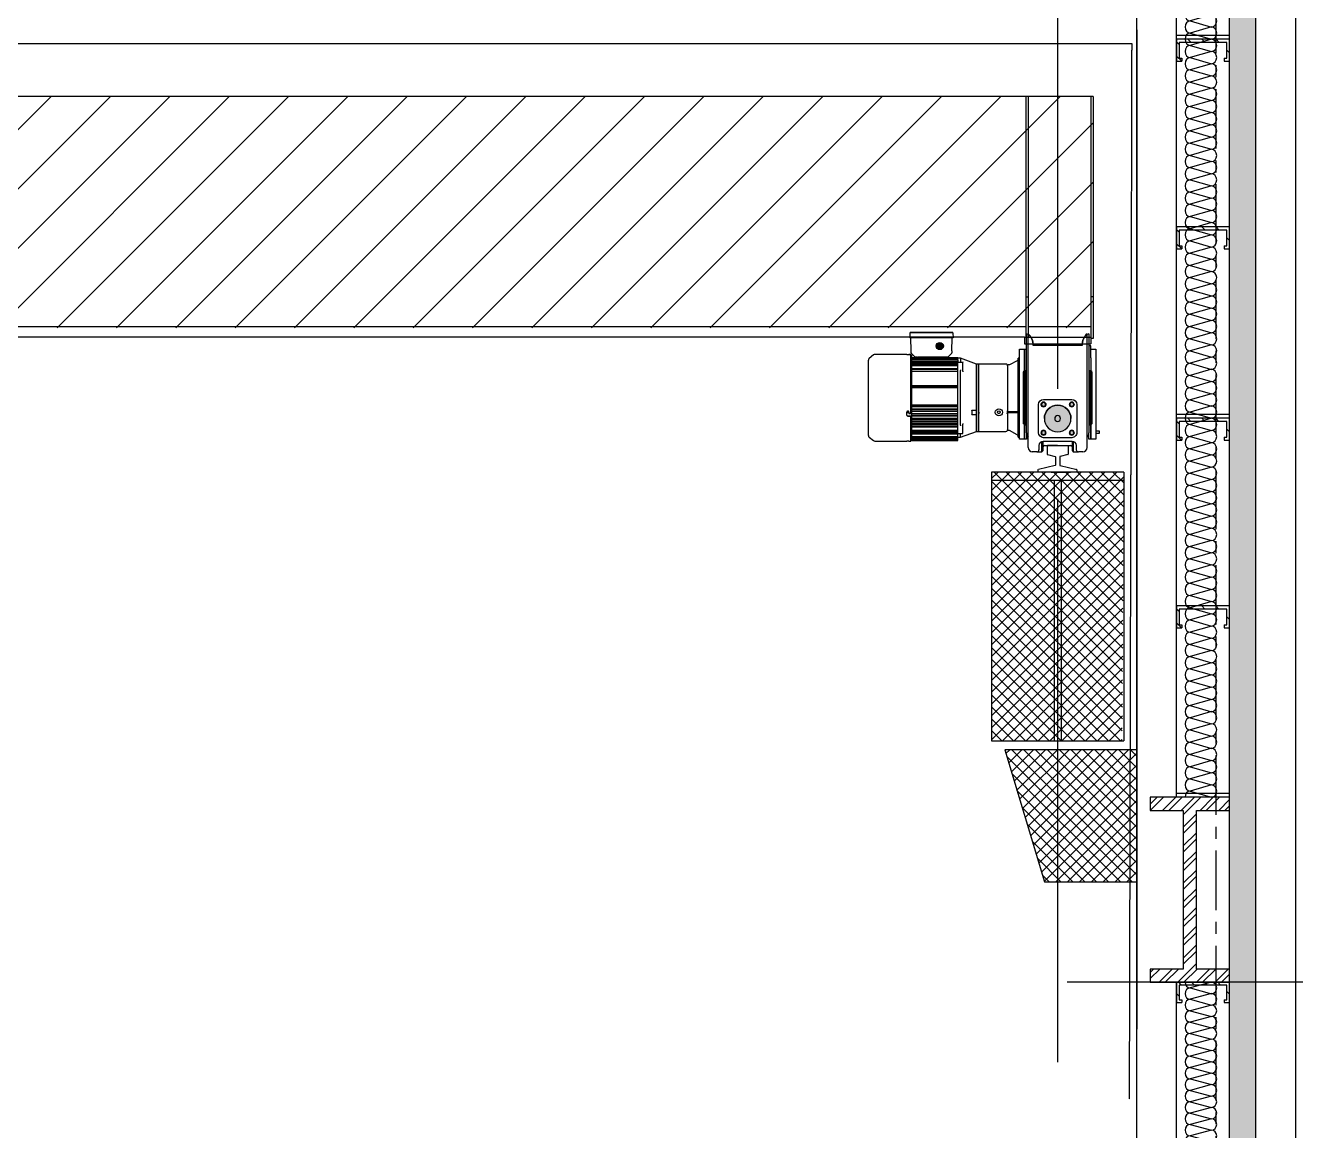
# Model space of a CAD drawing. Extents: x -599358 to 2865263, y -1062760 to 486533.
# Drawn here: x 298156 to 302961, y -695985 to -691805 of the extents above; entities that cross this region are included whole.
import ezdxf

# ---------------------------------------------------------------- set-up
doc = ezdxf.new("R2010")
doc.units = 0
for name, pattern in [('CENTER', [2, 1.25, -0.25, 0.25, -0.25]), ('DASH', [0.35, 0.25, -0.1]), ('DOTE', [2.42, 2, -0.2, 0.02, -0.2])]:
    doc.linetypes.add(name, pattern=pattern)
for name, color, linetype in [('06A-01-03', 7, 'Continuous'), ('5剖面线层', 2, 'Continuous'), ('A-AXIS-DOTE', 14, 'DOTE'), ('A-HATCH-1', 252, 'Continuous'), ('A-HATCH-2', 251, 'Continuous'), ('A-LIN-V', 9, 'Continuous'), ('COLUMN', 9, 'Continuous'), ('DIM_ELEV', 3, 'Continuous'), ('DOTE', 1, 'CENTER'), ('FAG16-10.01MA1-被', 7, 'Continuous'), ('FAG16-10.02MA1-被', 7, 'Continuous'), ('FAG16-10MA1-端梁结构', 7, 'Continuous'), ('FAG16-20.02MA1-轴', 7, 'Continuous'), ('FHSGH10105-主梁-01', 7, 'Continuous'), ('FHSGH10105-主梁-02', 7, 'Continuous'), ('FHSGH10105-主梁-04', 7, 'Continuous'), ('FHSGH10105-主梁-06', 7, 'Continuous'), ('G80接口', 7, 'Continuous'), ('G80箱体', 7, 'Continuous'), ('PUB_HATCH', 8, 'Continuous'), ('WALL-MOVE', 6, 'Continuous'), ('六角头螺栓_M5-135', 7, 'Continuous'), ('后端盖', 7, 'Continuous'), ('左缓冲器_M', 7, 'Continuous'), ('建-墙-填充', 8, 'Continuous'), ('建-柱-钢', 9, 'Continuous'), ('接线盒', 7, 'Continuous'), ('接线盒盖', 7, 'Continuous'), ('机壳', 7, 'Continuous'), ('电机接线盒密封垫', 7, 'Continuous'), ('端梁装置_M', 7, 'Continuous'), ('端盖', 7, 'Continuous'), ('连接板', 7, 'Continuous'), ('齿轴1', 7, 'Continuous')]:
    doc.layers.add(name, color=color, linetype=linetype)

# ---------------------------------------------------------------- blocks, each defined once
blk = doc.blocks.new('zw$F472')
at = {"layer": '5剖面线层'}
h = blk.add_hatch(color=250, dxfattribs=at)
h.dxf.hatch_style = 1
h.paths.add_polyline_path([(78, 46, 1), (14, 46, 1)])
at = {"layer": '左缓冲器_M', "color": 7, "linetype": 'Continuous'}
for p, q in [((80, 92), (12, 92)), ((80, 92), (12, 92)), ((0, 80), (0, 12)), ((92, 12), (92, 80)), ((12, 0), (80, 0))]:
    blk.add_line(p, q, dxfattribs=at)
blk.add_circle((46, 46), 32, dxfattribs=at)
blk.add_circle((46, 46), 32, dxfattribs=at)
for centre, radius, start, end in [((12, 80), 12, 90, 180), ((12, 80), 12, 90, 180), ((80, 80), 12, 0, 90), ((80, 80), 12, 0, 90), ((12, 80), 5.76, 0, 359.9997), ((12, 80), 5.76, 179.9997, 359.9997), ((46, 46), 32, 0, 179.9997), ((80, 80), 5.77, 0, 359.9997), ((80, 80), 5.76, 138.2865, 359.9997), ((80, 80), 5.76, 179.9997, 359.9997), ((80, 80), 5.76, 0, 30.6637), ((12, 12), 12, 180, 270), ((12, 12), 5.76, 0, 359.9997), ((12, 12), 5.76, 179.9997, 359.9997), ((80, 12), 5.76, 0, 359.9997), ((80, 12), 5.76, 179.9997, 359.9997), ((80, 12), 5.77, 240.2721, 271.2954), ((80, 12), 5.77, 240.2724, 271.2951), ((80, 12), 12, 270, 0)]:
    blk.add_arc(centre, radius, start, end, dxfattribs=at)
at = {"layer": '端梁装置_M', "color": 7, "linetype": 'Continuous'}
for centre, start in [((12, 80), 0), ((12, 80), 179.9997), ((80, 80), 0), ((80, 80), 179.9997), ((12, 12), 0), ((12, 12), 179.9997), ((80, 12), 0), ((80, 12), 179.9997)]:
    blk.add_arc(centre, 4.8, start, 359.9997, dxfattribs=at)
blk = doc.blocks.new('G$CBF9D2CED')
at = {"layer": '建-墙-填充'}
h = blk.add_hatch(dxfattribs=at)
h.set_pattern_fill('金属', color=256, scale=20, style=0)
h.set_pattern_definition([(45, (0, 0), (-35.3553, 35.3553), []), (45, (23.57, 0), (-35.3553, 35.3553), [])])
h.paths.add_polyline_path([(-150, 0), (-150, -50), (-25, -50), (-25, -650), (-150, -650), (-150, -700), (150, -700), (150, -650), (25, -650), (25, -50), (150, -50), (150, 0)])
at = {"layer": '建-柱-钢'}
for p, q in [((-150, 0), (-150, -50)), ((150, 0), (-150, 0)), ((150, -50), (150, 0)), ((-150, -50), (-25, -50)), ((-25, -50), (-25, -650)), ((25, -650), (25, -50)), ((25, -50), (150, -50)), ((-25, -650), (-150, -650)), ((-150, -650), (-150, -700)), ((150, -650), (25, -650)), ((150, -700), (150, -650)), ((-150, -700), (150, -700))]:
    blk.add_line(p, q, dxfattribs=at)
blk = doc.blocks.new('CURVEPATTERNLIB$SYSLIB$岩棉板')
at = {"color": 0}
for p, q in [((0, -17), (12, -67)), ((12, -67), (24, -17))]:
    blk.add_line(p, q, dxfattribs=at)
for centre, start, end in [((12, -17), 0, 180), ((0, -67), 270, 0), ((24, -67), 180, 270)]:
    blk.add_arc(centre, 12, start, end, dxfattribs=at)
blk = doc.blocks.new('CURVEPATTERNLIB$SYSLIB$防水材料1')
at = {"layer": 'PUB_HATCH'}
h = blk.add_hatch(dxfattribs=at)
h.set_pattern_fill('ANSI31', color=256, scale=10, angle=90, style=0)
h.set_pattern_definition([(45, (-196995.837, -685381.036), (11.22532015, -11.22532015), [])])
h.paths.add_polyline_path([(35, 0), (0, 0), (0, -100), (35, -100), (35, -90), (30, -90), (30, -95), (5, -95), (5, -5), (30, -5), (30, -10), (35, -10)])
h = blk.add_hatch(dxfattribs=at)
h.set_pattern_fill('ANSI31', color=256, scale=10, angle=90, style=0)
h.set_pattern_definition([(45, (-196695.837, -685381.036), (11.22532015, -11.22532015), [])])
h.paths.add_polyline_path([(335, 0), (300, 0), (300, -100), (335, -100), (335, -90), (330, -90), (330, -95), (305, -95), (305, -5), (330, -5), (330, -10), (335, -10)])
at = {"layer": 'A-LIN-V', "extrusion": (-3.26108e-18, 2.41725e-31, -1)}
blk.add_line((600, 0), (600, -100), dxfattribs=at)
at = {"layer": 'A-LIN-V'}
for p, q in [((30, -10), (35, -10)), ((330, -10), (335, -10)), ((30, -90), (35, -90)), ((330, -90), (335, -90))]:
    blk.add_line(p, q, dxfattribs=at)
at = {"layer": 'A-LIN-V', "extrusion": (-3.26108e-18, 2.41725e-31, -1)}
for points in [[(-35, -10), (-35, 0), (0, 0), (0, -100), (-35, -100), (-35, -90)], [(-335, -10), (-335, 0), (-300, 0), (-300, -100), (-335, -100), (-335, -90)], [(-30, -10), (-30, -5), (-5, -5), (-5, -95), (-30, -95), (-30, -90)], [(-330, -10), (-330, -5), (-305, -5), (-305, -95), (-330, -95), (-330, -90)]]:
    blk.add_lwpolyline(points, dxfattribs=at)
at = {"layer": 'A-LIN-V', "xscale": 0.8142221102150538, "yscale": 0.8108108108108109, "zscale": 0.8142221102150538}
for p in [(0, -20.1), (19.5, -20.1), (39.1, -20.1), (58.6, -20.1), (78.2, -20.1), (97.7, -20.1), (117.2, -20.1), (136.8, -20.1), (156.3, -20.1), (175.9, -20.1), (195.4, -20.1), (215, -20.1), (234.5, -20.1), (254, -20.1), (273.6, -20.1), (293.1, -20.1), (312.7, -20.1), (332.2, -20.1), (351.7, -20.1), (371.3, -20.1), (390.8, -20.1), (410.4, -20.1), (429.9, -20.1), (449.5, -20.1), (469, -20.1), (488.5, -20.1), (508.1, -20.1), (527.6, -20.1), (547.2, -20.1), (566.7, -20.1), (586.2, -20.1)]:
    blk.add_blockref('CURVEPATTERNLIB$SYSLIB$岩棉板', p, dxfattribs=at)

msp = doc.modelspace()

# ---------------------------------------------------------------- hatches: boundary and pattern name
at = {"layer": '5剖面线层'}
h = msp.add_hatch(color=4, dxfattribs=at)
h.dxf.hatch_style = 1
h.paths.add_polyline_path([(301601.1, -693017.6, -1), (301628.3, -693017.6, -1)])
h = msp.add_hatch(color=4, dxfattribs=at)
h.dxf.hatch_style = 1
h.paths.add_polyline_path([(302014.7, -693238.5, 0.999997), (301999.6, -693238.5, 0.999997), (302014.7, -693238.5)])
h.paths.add_polyline_path([(302121.5, -693238.5, 0.999997), (302106.5, -693238.5, 0.999997), (302121.5, -693238.5)])
h.paths.add_polyline_path([(302121.5, -693345.3, 0.999997), (302106.5, -693345.3, 0.999996)])
h.paths.add_polyline_path([(302014.7, -693345.3, 0.999997), (301999.6, -693345.3, 0.999997)])
at = {"layer": 'A-HATCH-1'}
h = msp.add_hatch(dxfattribs=at)
h.set_pattern_fill('ANSI31', color=4, scale=100)
h.set_pattern_definition([(45, (2038870.97, -1271056.52), (-112.253202, 112.253202), [])])
h.paths.add_polyline_path([(294410.6, -692074), (302195.3, -692074), (302195.3, -692949), (294410.6, -692949)])
at = {"layer": 'A-HATCH-2'}
h = msp.add_hatch(dxfattribs=at)
h.set_pattern_fill('ANSI37', color=256, scale=20)
h.set_pattern_definition([(45, (2055335.228, -1269966.52), (-22.4506403, 22.4506403), []), (135, (2055335.228, -1269966.52), (-22.4506403, -22.4506403), [])])
h.paths.add_polyline_path([(302304.8, -694510.4), (302310.6, -693494.2), (301810.6, -693494.2), (301810.6, -694510.4)])
h = msp.add_hatch(dxfattribs=at)
h.set_pattern_fill('ANSI37', color=256, scale=20)
h.set_pattern_definition([(45, (2055390.966, -1270556.52), (-22.4506403, 22.4506403), []), (135, (2055390.966, -1270556.52), (-22.4506403, -22.4506403), [])])
h.paths.add_polyline_path([(302360.6, -695044.2), (302360.6, -694544.2), (301860.6, -694544.2), (302010.6, -695044.2)])
at = {"layer": 'PUB_HATCH'}
h = msp.add_hatch(dxfattribs=at)
h.set_pattern_fill('石膏板', color=256, scale=30, style=0)
h.set_pattern_definition([(45, (2055246.45, -1269879.18), (-75.000002, 75.000002), [24, -82.06602]), (135, (2055413.42, -1269879.18), (-75.000002, -75.000002), [24, -82.06602])])
h.paths.add_polyline_path([(302710.6, -699424), (302810.6, -699424), (302810.6, -689724), (302710.6, -689724)])

# ---------------------------------------------------------------- linework, layer by layer
at = {"color": 4, "ltscale": 0.5}
for p, q in [((302060.6, -691041.5), (302060.6, -693180)), ((302020.6, -693395.6), (302020.6, -693426.7)), ((302021.9, -693428.2), (302050.9, -693434.9)), ((302060.6, -693394), (302022.2, -693394)), ((302052.1, -693436.4), (302052.1, -693468)), ((302060.6, -693394), (302098.9, -693394)), ((302069, -693436.4), (302069, -693468)), ((302099.3, -693428.2), (302070.2, -693434.9)), ((302100.5, -693395.6), (302100.5, -693426.7)), ((301986.2, -693485.6), (301986.2, -693494.2)), ((302050.9, -693469.6), (301988.2, -693484)), ((302070.2, -693469.6), (302132.9, -693484)), ((302133.4, -693485.6), (302133.4, -693494.2)), ((302310.6, -693494.2), (301810.6, -693494.2)), ((301810.6, -693494.2), (301810.6, -693525.7)), ((302310.6, -693525.7), (301810.6, -693525.7)), ((301810.6, -693525.7), (301810.6, -694510.4)), ((302036.2, -693494.2), (302109.8, -693494.2)), ((302047.1, -693525.7), (302047.1, -694510.4)), ((302074, -693525.7), (302074, -694510.4)), ((302183.4, -693494.2), (302109.8, -693494.2)), ((302310.6, -693494.2), (302310.6, -693525.7)), ((302310.6, -693525.7), (302310.6, -694510.4)), ((302060.6, -693595.5), (302060.6, -695726.5)), ((301810.6, -694510.4), (302310.6, -694510.4))]:
    msp.add_line(p, q, dxfattribs=at)
at = {"color": 6, "linetype": 'DASH'}
for p, q in [((294510.6, -691874), (302340.6, -691874)), ((302340.6, -691874), (302331.2, -695866.5))]:
    msp.add_line(p, q, dxfattribs=at)
at = {"color": 4}
msp.add_line((301931.3, -693312.3), (301934.5, -693312.3), dxfattribs=at)
msp.add_lwpolyline([(302218.7, -693339), (302205.1, -693339), (302205.1, -693346.8), (302218.7, -693346.8)], close=True, dxfattribs=at)
at = {"color": 4, "ltscale": 0.5}
for centre, start, end in [((302022.2, -693395.6), 90, 180), ((302022.2, -693426.7), 180, 257), ((302050.6, -693436.4), 0, 77), ((302070.6, -693436.4), 103, 180), ((302098.9, -693395.6), 0, 90), ((302098.9, -693426.7), 283, 0), ((301987.8, -693485.6), 103, 180), ((302050.6, -693468), 283, 0), ((302070.6, -693468), 180, 257), ((302131.9, -693485.6), 0, 77)]:
    msp.add_arc(centre, 1.57, start, end, dxfattribs=at)
at = {"layer": '06A-01-03', "color": 4, "linetype": 'Continuous'}
for p, q in [((301364.6, -693051.3), (301347.8, -693064.5)), ((301490.1, -693049.6), (301369.5, -693049.6)), ((301490.1, -693050.1), (301490.1, -693049.6)), ((301505.1, -693050.5), (301494.1, -693050.5)), ((301498, -693049.6), (301498, -693049.7)), ((301505.1, -693049.6), (301498, -693049.6)), ((301498, -693049.7), (301505.1, -693049.7)), ((301498, -693050.5), (301498, -693049.7)), ((301505.1, -693049.6), (301505.1, -693049.7)), ((301505.1, -693049.7), (301505.1, -693050.5)), ((301505.1, -693273.2), (301505.1, -693050.5)), ((301344.8, -693356), (301344.8, -693070.7)), ((301490.1, -693278.7), (301490.1, -693267.7)), ((301494.1, -693282.4), (301505.1, -693282.4)), ((301505.1, -693282.6), (301494.1, -693282.6)), ((301498, -693267.7), (301498, -693273.2)), ((301498, -693273.2), (301505.1, -693273.2)), ((301505.1, -693282.6), (301505.1, -693282.4)), ((301505.1, -693377.1), (301505.1, -693282.6)), ((301347.8, -693362.1), (301364.6, -693375.4)), ((301369.5, -693377.1), (301490.1, -693377.1)), ((301498, -693377.1), (301505.1, -693377.1))]:
    msp.add_line(p, q, dxfattribs=at)
for centre, radius, start, end in [((301369.5, -693057.4), 7.86, 90, 128.1572), ((301494.1, -692967.8), 81.9, 267.251, 272.749), ((301352.6, -693070.7), 7.86, 128.1572, 180), ((301494.1, -693267.6), 3.93, 359.6522, 180.3478), ((301494.1, -693278.5), 3.91, 180.1493, 270.2029), ((301494.1, -693278.6), 3.91, 180.1373, 270.2127), ((301352.6, -693356), 7.86, 180, 231.8428), ((301369.5, -693369.2), 7.86, 231.8428, 270), ((301494.1, -693458.9), 81.9, 87.251, 92.749)]:
    msp.add_arc(centre, radius, start, end, dxfattribs=at)
msp.add_open_spline([(301494.1, -693050.5), (301494, -693050.5), (301493.8, -693050.5), (301493.6, -693050.5), (301493.3, -693050.5), (301492.9, -693050.5), (301492.4, -693050.5), (301491.9, -693050.4), (301491.3, -693050.4), (301490.8, -693050.3), (301490.5, -693050.2), (301490.3, -693050.2), (301490.2, -693050.1), (301490.1, -693050.1), (301490.1, -693050.1), (301490.1, -693050.1)], degree=3, knots=[0, 0, 0, 0, 0.041659, 0.083241, 0.124924, 0.187526, 0.250171, 0.374622, 0.499792, 0.624328, 0.7493, 0.81163, 0.874211, 0.937221, 1, 1, 1, 1], dxfattribs=at)
at = {"layer": 'A-AXIS-DOTE'}
msp.add_line((303413.9, -695424), (302096.3, -695424), dxfattribs=at)
at = {"layer": 'A-LIN-V'}
for p, q in [((302510.6, -694724), (302510.6, -689774)), ((302710.6, -699424), (302710.6, -689774)), ((302360.6, -691821.5), (302360.6, -695601.5)), ((302510.6, -699424), (302510.6, -695424))]:
    msp.add_line(p, q, dxfattribs=at)
at = {"layer": 'A-LIN-V', "color": 4}
msp.add_lwpolyline([(302360.6, -695044.2), (302360.6, -694544.2), (301860.6, -694544.2), (302010.6, -695044.2), (302360.6, -695044.2)], dxfattribs=at)
at = {"layer": 'COLUMN'}
msp.add_lwpolyline([(302960.6, -689724), (302960.6, -701424), (302360.6, -701424), (302360.6, -689724), (302960.6, -689724)], dxfattribs=at)
msp.add_lwpolyline([(302960.6, -689724), (302960.6, -701424), (302360.6, -701424), (302360.6, -689724), (302960.6, -689724)], dxfattribs=at)
at = {"layer": 'DIM_ELEV'}
for p, q in [((299941.8, -692074), (298941.8, -692074)), ((299241.9, -692984), (298241.9, -692984))]:
    msp.add_line(p, q, dxfattribs=at)
at = {"layer": 'DOTE', "ltscale": 180}
msp.add_line((302660.6, -707030.8), (302660.6, -683185.7), dxfattribs=at)
at = {"layer": 'FAG16-10.01MA1-被', "color": 4, "linetype": 'Continuous'}
for p, q in [((302001.4, -693417.6), (302001.4, -693378.9)), ((302004.7, -693378.3), (302004.7, -693414.3)), ((302116.4, -693414.5), (302116.4, -693378.3)), ((302119.9, -693378.9), (302119.9, -693417.6)), ((301982, -693417.6), (302001.4, -693417.6)), ((302001.4, -693417.6), (302004.7, -693414.3)), ((302004.7, -693414.3), (302005.6, -693398.5)), ((302010.3, -693394), (302110.9, -693394)), ((302115.6, -693398.5), (302116.4, -693414.5)), ((302116.4, -693414.5), (302119.9, -693417.6)), ((302119.9, -693417.6), (302139.1, -693417.6))]:
    msp.add_line(p, q, dxfattribs=at)
for centre, start, end in [((302010.3, -693398.7), 90, 177), ((302110.9, -693398.7), 3, 90)]:
    msp.add_arc(centre, 4.71, start, end, dxfattribs=at)
at = {"layer": 'FAG16-10.02MA1-被', "color": 4, "linetype": 'Continuous'}
for p, q in [((301934.5, -693111.2), (301931.3, -693114.3)), ((301931.3, -693114.3), (301931.3, -693115.3)), ((301931.3, -693312.3), (301931.3, -693115.3)), ((301934.5, -693112.3), (301934.5, -693111.2)), ((301939.6, -693111.2), (301934.5, -693111.2)), ((301934.5, -693112.3), (301934.5, -693315.5)), ((301939.6, -693112.3), (301939.6, -693111.2)), ((301939.6, -693112.3), (301939.6, -693315.5)), ((301942.7, -693113.5), (301939.6, -693113.5)), ((302181.5, -693113.5), (302178.4, -693113.5)), ((302181.5, -693112.3), (302181.5, -693111.2)), ((302186.7, -693111.2), (302181.5, -693111.2)), ((302181.5, -693112.3), (302181.5, -693315.5)), ((302186.7, -693111.2), (302186.7, -693112.3)), ((302189.8, -693114.3), (302186.7, -693111.2)), ((302186.7, -693315.5), (302186.7, -693112.3)), ((302189.8, -693115.3), (302189.8, -693114.3)), ((302189.8, -693115.3), (302189.8, -693312.3)), ((301934.5, -693315.5), (301939.6, -693315.5)), ((301939.6, -693313.1), (301942.7, -693313.1)), ((302178.4, -693313.1), (302181.5, -693313.1)), ((302181.5, -693315.5), (302186.7, -693315.5)), ((302186.7, -693315.5), (302189.8, -693312.3))]:
    msp.add_line(p, q, dxfattribs=at)
at = {"layer": 'FAG16-10MA1-端梁结构', "color": 4, "linetype": 'Continuous'}
for p, q in [((301942.7, -693345.3), (301942.7, -692971.3)), ((301949, -693401.9), (301949, -692971.3)), ((302172.1, -693401.9), (302172.1, -692971.3)), ((302178.4, -692971.3), (302178.4, -693345.3)), ((301934.9, -693060.9), (301934.9, -693029.5)), ((301934.9, -693029.5), (301942.7, -693029.5)), ((301967.9, -693009.2), (302153.3, -693009.2)), ((302153.3, -693015.5), (301967.9, -693015.5)), ((301934.9, -693060.9), (301934.9, -693111.2)), ((301934.9, -693315.5), (301934.9, -693339)), ((301934.9, -693370.5), (301934.9, -693339)), ((302186.3, -693339), (302186.3, -693315.5)), ((302186.3, -693339), (302186.3, -693370.5)), ((301942.7, -693370.5), (301934.9, -693370.5)), ((301942.7, -693345.3), (301942.7, -693370.5)), ((302115.6, -693378.3), (302005.6, -693378.3)), ((302178.4, -693370.5), (302178.4, -693345.3)), ((302186.3, -693370.5), (302178.4, -693370.5)), ((301982, -693417.6), (301964.7, -693417.6)), ((301989.9, -693394), (301989.9, -693409.7)), ((302131.3, -693409.7), (302131.3, -693394)), ((302156.4, -693417.6), (302139.1, -693417.6))]:
    msp.add_line(p, q, dxfattribs=at)
for centre, radius, start, end in [((301929.1, -693007.6), 38.7, 357.6766, 69.5037), ((301913, -693012.8), 54.9, 357.2127, 49.0501), ((302192, -693007.6), 38.7, 110.4963, 182.3234), ((302208.1, -693012.8), 54.9, 130.9499, 182.7873), ((302060.6, -693291.9), 11, 0, 180), ((302060.6, -693291.9), 11, 180, 0), ((301967.9, -693345.3), 25.1, 180, 221.4096), ((302005.6, -693394), 15.7, 90, 180), ((302115.6, -693394), 15.7, 0, 90), ((302153.3, -693345.3), 25.1, 318.5904, 0), ((301964.7, -693401.9), 15.7, 180, 270), ((301982, -693409.7), 7.86, 270, 0), ((302139.1, -693409.7), 7.86, 180, 270), ((302156.4, -693401.9), 15.7, 270, 0)]:
    msp.add_arc(centre, radius, start, end, dxfattribs=at)
at = {"layer": 'FAG16-20.02MA1-轴', "color": 4, "linetype": 'Continuous'}
for p, q in [((301916, -693060.9), (301916, -693029.5)), ((301916, -693029.5), (301934.9, -693029.5)), ((301934.9, -693029.5), (301934.9, -693060.9)), ((302186.3, -693029.5), (302205.1, -693029.5)), ((302205.1, -693029.5), (302205.1, -693060.9)), ((301916, -693339), (301916, -693060.9)), ((301934.9, -693111.2), (301934.9, -693060.9)), ((302205.1, -693060.9), (302205.1, -693339)), ((301916, -693370.5), (301916, -693339)), ((301934.9, -693339), (301934.9, -693315.5)), ((301934.9, -693339), (301934.9, -693370.5)), ((302186.3, -693315.5), (302186.3, -693339)), ((302186.3, -693370.5), (302186.3, -693339)), ((302205.1, -693339), (302205.1, -693370.5)), ((301934.9, -693370.5), (301916, -693370.5)), ((302205.1, -693370.5), (302186.3, -693370.5))]:
    msp.add_line(p, q, dxfattribs=at)
at = {"layer": 'FHSGH10105-主梁-01', "color": 4, "linetype": 'Continuous'}
for p, q in [((302186.3, -692074), (302186.3, -692832)), ((302195.3, -692074), (302195.3, -692832)), ((302195.3, -692832), (302186.3, -692832)), ((302186.3, -692832), (302186.3, -692989.1)), ((302195.3, -692832), (302195.3, -692989.1)), ((302195.3, -692989.1), (302186.3, -692989.1))]:
    msp.add_line(p, q, dxfattribs=at)
at = {"layer": 'FHSGH10105-主梁-02', "color": 4, "linetype": 'Continuous'}
for p, q in [((301941.5, -692831.6), (301941.5, -692074)), ((301950.6, -692831.6), (301950.6, -692074)), ((301941.5, -692831.6), (301950.6, -692831.6)), ((301941.5, -692984), (301941.5, -692831.6)), ((301950.6, -692984), (301950.6, -692831.6)), ((301941.5, -692984), (301950.6, -692984))]:
    msp.add_line(p, q, dxfattribs=at)
at = {"layer": 'FHSGH10105-主梁-04', "color": 4, "linetype": 'Continuous'}
msp.add_line((302195.3, -692074), (294410.6, -692074), dxfattribs=at)
at = {"layer": 'FHSGH10105-主梁-06', "color": 4, "linetype": 'Continuous'}
for p, q in [((301941.5, -692944.7), (294410.6, -692944.7)), ((302186.3, -692944.7), (301950.6, -692944.7)), ((301934.9, -692984), (294410.6, -692984))]:
    msp.add_line(p, q, dxfattribs=at)
at = {"layer": 'G80接口', "color": 4, "linetype": 'Continuous'}
for p, q in [((301693.6, -693064), (301682.6, -693064)), ((301682.6, -693069.4), (301682.6, -693076.4)), ((301682.6, -693078.2), (301701.5, -693078.2)), ((301682.6, -693087.9), (301682.6, -693079)), ((301682.6, -693103.4), (301682.6, -693093.6)), ((301693.6, -693064), (301693.6, -693077.6)), ((301753.4, -693086), (301693.6, -693064)), ((301701.5, -693077.6), (301701.5, -693078.2)), ((301701.5, -693079), (301701.5, -693078.2)), ((301701.5, -693087.9), (301701.5, -693079)), ((301701.5, -693090), (301701.5, -693087.9)), ((301701.5, -693113.2), (301701.5, -693090)), ((301753.4, -693260.5), (301753.4, -693086)), ((301761.2, -693086), (301753.4, -693086)), ((301761.2, -693340.6), (301761.2, -693086)), ((301682.6, -693166.6), (301682.6, -693111.7)), ((301693.6, -693317), (301693.6, -693109.7)), ((301701.5, -693113.2), (301701.5, -693115.4)), ((301682.6, -693240.6), (301682.6, -693174.2)), ((301682.6, -693255.3), (301682.6, -693246.5)), ((301682.6, -693272.2), (301682.6, -693264.4)), ((301682.6, -693290.1), (301682.6, -693281.7)), ((301736.4, -693260.5), (301753.4, -693260.5)), ((301736.4, -693276.2), (301753.4, -693276.2)), ((301753.4, -693276.2), (301753.4, -693260.5)), ((301753.4, -693340.6), (301753.4, -693276.2)), ((301682.6, -693303), (301682.6, -693296.1)), ((301682.6, -693314.9), (301682.6, -693310)), ((301682.6, -693333), (301682.6, -693323.2)), ((301682.6, -693347.7), (301682.6, -693338.7)), ((301693.6, -693362.6), (301753.4, -693340.6)), ((301701.5, -693311.2), (301701.5, -693313.5)), ((301701.5, -693336.6), (301701.5, -693313.5)), ((301701.5, -693338.7), (301701.5, -693336.6)), ((301701.5, -693347.7), (301701.5, -693338.7)), ((301753.4, -693340.6), (301761.2, -693340.6)), ((301682.6, -693348.5), (301701.5, -693348.5)), ((301682.6, -693362.6), (301693.6, -693362.6)), ((301693.6, -693362.6), (301693.6, -693349.1)), ((301701.5, -693348.5), (301701.5, -693347.7)), ((301701.5, -693348.5), (301701.5, -693349))]:
    msp.add_line(p, q, dxfattribs=at)
for centre, radius, start, end in [((301694, -693077.6), 0.34, 179.73, 207.9231), ((301694.5, -693109.6), 0.868, 162.6356, 180.433), ((300125.2, -692607.4), 1646.8, 342.2529, 342.3125), ((301708.1, -693268.3), 29.4, 344.4802, 15.5198), ((301694.5, -693317), 0.868, 179.567, 197.3644), ((300124.7, -693819.4), 1647.3, 17.6875, 17.747), ((301694, -693349.1), 0.34, 152.0769, 180.27)]:
    msp.add_arc(centre, radius, start, end, dxfattribs=at)
for points, knots in [([(301693.7, -693077.7), (301693.7, -693077.8), (301693.7, -693077.8), (301693.8, -693077.9), (301693.9, -693078), (301693.9, -693078.1), (301694, -693078.1), (301694, -693078.1), (301694, -693078.1), (301694, -693078.1), (301694, -693078.1), (301694.1, -693078.1), (301694.1, -693078.2), (301694.1, -693078.2), (301694.2, -693078.2), (301694.2, -693078.2), (301694.2, -693078.2), (301694.2, -693078.2), (301694.2, -693078.2), (301694.2, -693078.2), (301694.2, -693078.2), (301694.2, -693078.2), (301694.2, -693078.2), (301694.2, -693078.2)], [0, 0, 0, 0, 0.125, 0.25, 0.375, 0.5, 0.625, 0.625, 0.65625, 0.65625, 0.6875, 0.75, 0.875, 0.875, 0.9375, 0.96875, 0.984375, 0.988281, 0.988281, 0.990234, 0.990234, 0.992187, 1, 1, 1, 1]), ([(301693.7, -693348.9), (301693.7, -693348.9), (301693.7, -693348.8), (301693.8, -693348.7), (301693.9, -693348.6), (301693.9, -693348.6), (301693.9, -693348.6), (301694, -693348.6), (301694, -693348.5), (301694, -693348.5), (301694.1, -693348.5), (301694.1, -693348.5), (301694.1, -693348.5), (301694.2, -693348.5), (301694.2, -693348.5), (301694.2, -693348.5), (301694.2, -693348.5), (301694.2, -693348.5), (301694.2, -693348.5), (301694.2, -693348.5), (301694.2, -693348.5)], [0, 0, 0, 0, 0.125, 0.25, 0.375, 0.5, 0.5, 0.5625, 0.5625, 0.625, 0.75, 0.875, 0.875, 0.9375, 0.96875, 0.984375, 0.988281, 0.988281, 0.992188, 1, 1, 1, 1])]:
    msp.add_open_spline(points, degree=3, knots=knots, dxfattribs=at)
at = {"layer": 'G80箱体', "color": 4, "linetype": 'Continuous'}
for p, q in [((301761.2, -693086), (301761.2, -693340.6)), ((301864.9, -693086), (301761.2, -693086)), ((301870.2, -693089.2), (301873.7, -693089.2)), ((301871.2, -693092.5), (301871.2, -693262.8)), ((301878.3, -693089.2), (301873.7, -693089.2)), ((301908.1, -693073.5), (301878.3, -693089.2)), ((301911.3, -693071.9), (301908.1, -693073.5)), ((301911.3, -693362.6), (301911.3, -693064)), ((301916, -693064), (301911.3, -693064)), ((301870.2, -693262.9), (301870.2, -693273.7)), ((301871.2, -693273.8), (301871.2, -693334.1)), ((301878.3, -693266), (301873.7, -693266)), ((301878.3, -693270.7), (301873.7, -693270.7)), ((301908.1, -693266), (301878.3, -693266)), ((301878.3, -693266), (301878.3, -693270.7)), ((301908.1, -693270.7), (301878.3, -693270.7)), ((301761.2, -693340.6), (301864.9, -693340.6)), ((301873.7, -693337.5), (301870.2, -693337.5)), ((301878.3, -693337.5), (301873.7, -693337.5)), ((301908.1, -693353.1), (301878.3, -693337.5)), ((301908.1, -693353.1), (301911.3, -693354.7)), ((301911.3, -693362.6), (301916, -693362.6))]:
    msp.add_line(p, q, dxfattribs=at)
for radius in [13.4, 5.43]:
    msp.add_circle((301838.2, -693268.3), radius, dxfattribs=at)
for centre, radius, start, end in [((301864.9, -693092.3), 6.29, 30.4106, 90), ((301864.9, -693092.5), 6.35, 359.9808, 32.043), ((301908.1, -693262.8), 3.14, 270, 0), ((301908.1, -693273.8), 3.14, 0, 90), ((301864.9, -693334.3), 6.29, 270, 329.6107), ((301864.9, -693334.1), 6.35, 327.9569, 0.0193)]:
    msp.add_arc(centre, radius, start, end, dxfattribs=at)
for points, degree, knots in [([(301873.7, -693266), (301873.1, -693266), (301872.5, -693265.7), (301871.9, -693265.5), (301871.4, -693265.1), (301871.1, -693264.9), (301870.9, -693264.7), (301870.7, -693264.4), (301870.6, -693264.2), (301870.4, -693263.9), (301870.3, -693263.6), (301870.3, -693263.3), (301870.2, -693262.9)], 2, [0, 0, 0, 0.25, 0.25, 0.5, 0.5, 0.625, 0.625, 0.75, 0.75, 0.875, 0.875, 1, 1, 1]), ([(301870.2, -693273.7), (301870.3, -693273.1), (301870.6, -693272.5), (301870.7, -693272.2), (301870.9, -693272), (301871.1, -693271.7), (301871.4, -693271.5), (301871.9, -693271.1), (301872.5, -693270.9), (301873.1, -693270.7), (301873.7, -693270.7)], 2, [0, 0, 0, 0.25, 0.25, 0.375, 0.375, 0.5, 0.5, 0.75, 0.75, 1, 1, 1]), ([(301871.2, -693262.8), (301871.2, -693263.2), (301871.3, -693263.6), (301871.6, -693264.4), (301871.8, -693264.7), (301872.4, -693265.3), (301872.8, -693265.6), (301873.5, -693265.9), (301873.9, -693266), (301874.4, -693266)], 3, [0, 0, 0, 0, 0.25, 0.25, 0.5, 0.5, 0.75, 0.75, 1, 1, 1, 1]), ([(301874.4, -693270.7), (301873.9, -693270.7), (301873.5, -693270.8), (301872.8, -693271.1), (301872.4, -693271.3), (301871.8, -693271.9), (301871.6, -693272.2), (301871.3, -693273), (301871.2, -693273.4), (301871.2, -693273.8)], 3, [0, 0, 0, 0, 0.25, 0.25, 0.5, 0.5, 0.75, 0.75, 1, 1, 1, 1])]:
    msp.add_open_spline(points, degree=degree, knots=knots, dxfattribs=at)
at = {"layer": 'WALL-MOVE'}
for p, q in [((302710.6, -699424), (302710.6, -689724)), ((302810.6, -699424), (302810.6, -689724))]:
    msp.add_line(p, q, dxfattribs=at)
at = {"layer": '六角头螺栓_M5-135', "color": 4, "linetype": 'Continuous'}
for p, q in [((301663.3, -693085.5), (301508.2, -693085.5)), ((301682.6, -693085.5), (301663.3, -693085.5)), ((301508.2, -693341.1), (301663.3, -693341.1)), ((301663.3, -693341.1), (301682.6, -693341.1))]:
    msp.add_line(p, q, dxfattribs=at)
at = {"layer": '后端盖', "color": 4, "linetype": 'Continuous'}
for p, q in [((301508.2, -693052.2), (301505.1, -693052.2)), ((301508.2, -693052.5), (301508.2, -693052.2)), ((301508.2, -693052.5), (301508.2, -693053.8)), ((301508.2, -693077.8), (301505.1, -693077.8)), ((301508.2, -693053.8), (301508.2, -693061.6)), ((301508.2, -693069.4), (301508.2, -693076.4)), ((301508.2, -693078.2), (301508.2, -693088.8)), ((301508.2, -693100.2), (301508.2, -693100)), ((301508.2, -693100.2), (301508.2, -693103.4)), ((301508.2, -693110.9), (301508.2, -693166.6)), ((301508.2, -693173), (301508.2, -693240.6)), ((301508.2, -693246.5), (301508.2, -693255)), ((301508.2, -693260.9), (301508.2, -693275.7)), ((301508.2, -693281.7), (301508.2, -693290.1)), ((301508.2, -693296.1), (301508.2, -693303.7)), ((301508.2, -693310), (301508.2, -693315.7)), ((301508.2, -693323.7), (301508.2, -693326.4)), ((301508.2, -693326.6), (301508.2, -693326.4)), ((301508.2, -693337.8), (301508.2, -693348.5)), ((301505.1, -693348.9), (301508.2, -693348.9)), ((301505.1, -693374.4), (301508.2, -693374.4)), ((301508.2, -693374.1), (301508.2, -693374.4))]:
    msp.add_line(p, q, dxfattribs=at)
msp.add_circle((301494.1, -693268.3), 2.55, dxfattribs=at)
at = {"layer": '接线盒', "color": 4, "linetype": 'Continuous'}
for p, q in [((301506.3, -693035.2), (301505.5, -692986.9)), ((301660.2, -693035.2), (301661, -692986.9)), ((301506.5, -693043.8), (301506.3, -693035.2)), ((301521.7, -693060), (301507.4, -693046)), ((301659.1, -693046), (301644.8, -693060)), ((301660.2, -693035.2), (301660, -693043.8)), ((301521.7, -693060), (301522.3, -693060)), ((301528.6, -693060), (301522.3, -693060)), ((301528.6, -693060), (301530.2, -693060)), ((301636.3, -693060), (301530.2, -693060)), ((301636.3, -693060), (301637.9, -693060)), ((301644.2, -693060), (301637.9, -693060)), ((301644.2, -693060), (301644.8, -693060))]:
    msp.add_line(p, q, dxfattribs=at)
msp.add_circle((301614.7, -693017.6), 13.6, dxfattribs=at)
for centre, start, end in [((301509.6, -693043.7), 181, 225.5), ((301656.9, -693043.7), 314.5, 359)]:
    msp.add_arc(centre, 3.14, start, end, dxfattribs=at)
at = {"layer": '接线盒盖', "color": 4, "linetype": 'Continuous'}
for p, q in [((301501.8, -692968.9), (301501.5, -692986.9)), ((301509.4, -692986.9), (301501.5, -692986.9)), ((301502.6, -692967.5), (301501.9, -692967.6)), ((301509.7, -692968.1), (301502.6, -692968.1)), ((301663.8, -692967), (301502.7, -692967)), ((301657.1, -692986.9), (301509.4, -692986.9)), ((301656.8, -692968.1), (301509.7, -692968.1)), ((301663.9, -692968.1), (301656.8, -692968.1)), ((301665, -692986.9), (301657.1, -692986.9)), ((301663.9, -692967.5), (301663.9, -692967)), ((301663.9, -692967.5), (301663.9, -692968.1)), ((301664.6, -692968.9), (301665, -692986.9))]:
    msp.add_line(p, q, dxfattribs=at)
for centre, radius, start, end in [((301502.6, -692968.9), 0.786, 90.0038, 178.9962), ((301502.7, -692967.8), 0.791, 91.7381, 170.9141), ((301502.7, -692967.8), 0.785, 171.2492, 179.0027), ((301502.7, -692967.8), 0.786, 90, 91.4003), ((301507.6, -692967.3), 5, 176.8455, 183.1545), ((301663.8, -692967.8), 0.786, 88.5997, 90), ((301663.8, -692967.8), 0.79, 8.9843, 88.3635)]:
    msp.add_arc(centre, radius, start, end, dxfattribs=at)
msp.add_open_spline([(301663.9, -692968.1), (301664.1, -692968.1), (301664.3, -692968.2), (301664.6, -692968.4), (301664.6, -692968.6), (301664.6, -692968.9)], degree=3, knots=[0, 0, 0, 0, 0.5, 0.5, 1, 1, 1, 1], dxfattribs=at)
at = {"layer": '机壳', "color": 4, "linetype": 'Continuous'}
for p, q in [((301508.2, -693061.6), (301508.2, -693064.7)), ((301508.2, -693061.6), (301682.6, -693061.6)), ((301508.2, -693064.7), (301508.2, -693069.4)), ((301508.2, -693064.7), (301682.6, -693064.7)), ((301508.2, -693069.4), (301682.6, -693069.4)), ((301508.2, -693076.4), (301508.2, -693080.6)), ((301508.2, -693076.4), (301682.6, -693076.4)), ((301508.2, -693080.6), (301682.6, -693080.6)), ((301508.2, -693083.9), (301682.6, -693083.9)), ((301508.2, -693086.1), (301508.2, -693090.9)), ((301508.2, -693086.1), (301682.6, -693086.1)), ((301508.2, -693090.9), (301508.2, -693100)), ((301508.2, -693090.9), (301682.6, -693090.9)), ((301682.6, -693064.7), (301682.6, -693061.6)), ((301682.6, -693069.4), (301682.6, -693064.7)), ((301682.6, -693080.6), (301682.6, -693076.4)), ((301682.6, -693090.9), (301682.6, -693086.1)), ((301682.6, -693093.6), (301682.6, -693090.9)), ((301508.2, -693102.9), (301682.6, -693102.9)), ((301508.2, -693103.4), (301508.2, -693105.5)), ((301508.2, -693103.4), (301682.6, -693103.4)), ((301508.2, -693105.5), (301508.2, -693110.9)), ((301508.2, -693105.5), (301682.6, -693105.5)), ((301508.2, -693112.6), (301682.6, -693112.6)), ((301682.6, -693105.5), (301682.6, -693103.4)), ((301682.6, -693111.7), (301682.6, -693105.5)), ((301508.2, -693166.6), (301508.2, -693168.8)), ((301508.2, -693166.6), (301682.6, -693166.6)), ((301508.2, -693168.8), (301508.2, -693173)), ((301508.2, -693168.8), (301682.6, -693168.8)), ((301508.2, -693174.2), (301682.6, -693174.2)), ((301682.6, -693168.8), (301682.6, -693166.6)), ((301682.6, -693173.6), (301682.6, -693168.8)), ((301508.2, -693240.6), (301508.2, -693242.9)), ((301508.2, -693240.6), (301682.6, -693240.6)), ((301508.2, -693242.9), (301508.2, -693245.7)), ((301508.2, -693242.9), (301682.6, -693242.9)), ((301682.6, -693242.9), (301682.6, -693240.6)), ((301682.6, -693246.1), (301682.6, -693242.9)), ((301508.2, -693246.5), (301682.6, -693246.5)), ((301508.2, -693255), (301682.6, -693255)), ((301508.2, -693255.7), (301508.2, -693258.1)), ((301508.2, -693258.1), (301508.2, -693264.4)), ((301508.2, -693258.1), (301682.6, -693258.1)), ((301508.2, -693264.4), (301682.6, -693264.4)), ((301508.2, -693272.2), (301508.2, -693278.5)), ((301508.2, -693272.2), (301682.6, -693272.2)), ((301508.2, -693278.5), (301508.2, -693280.9)), ((301508.2, -693278.5), (301682.6, -693278.5)), ((301508.2, -693281.7), (301682.6, -693281.7)), ((301508.2, -693290.1), (301682.6, -693290.1)), ((301508.2, -693290.9), (301508.2, -693293.7)), ((301682.6, -693258.1), (301682.6, -693255.3)), ((301682.6, -693264.4), (301682.6, -693258.1)), ((301682.6, -693278.5), (301682.6, -693272.2)), ((301682.6, -693281.3), (301682.6, -693278.5)), ((301682.6, -693293.7), (301682.6, -693290.5)), ((301508.2, -693293.7), (301508.2, -693296.1)), ((301508.2, -693293.7), (301682.6, -693293.7)), ((301508.2, -693296.1), (301682.6, -693296.1)), ((301508.2, -693302.4), (301682.6, -693302.4)), ((301508.2, -693303.7), (301508.2, -693307.8)), ((301508.2, -693307.8), (301508.2, -693310)), ((301508.2, -693307.8), (301682.6, -693307.8)), ((301508.2, -693310), (301682.6, -693310)), ((301508.2, -693314.1), (301682.6, -693314.1)), ((301508.2, -693315.7), (301508.2, -693321.1)), ((301508.2, -693321.1), (301508.2, -693323.2)), ((301508.2, -693321.1), (301682.6, -693321.1)), ((301508.2, -693323.2), (301682.6, -693323.2)), ((301508.2, -693323.7), (301682.6, -693323.7)), ((301508.2, -693326.6), (301508.2, -693335.7)), ((301508.2, -693335.7), (301508.2, -693340.5)), ((301508.2, -693335.7), (301682.6, -693335.7)), ((301508.2, -693340.5), (301682.6, -693340.5)), ((301682.6, -693296.1), (301682.6, -693293.7)), ((301682.6, -693307.8), (301682.6, -693303)), ((301682.6, -693310), (301682.6, -693307.8)), ((301682.6, -693321.1), (301682.6, -693314.9)), ((301682.6, -693323.2), (301682.6, -693321.1)), ((301682.6, -693335.7), (301682.6, -693333)), ((301682.6, -693340.5), (301682.6, -693335.7)), ((301508.2, -693342.7), (301682.6, -693342.7)), ((301508.2, -693346), (301508.2, -693350.2)), ((301508.2, -693346), (301682.6, -693346)), ((301508.2, -693350.2), (301682.6, -693350.2)), ((301508.2, -693350.6), (301508.2, -693359.5)), ((301508.2, -693359.5), (301508.2, -693360.7)), ((301508.2, -693359.5), (301682.6, -693359.5)), ((301508.2, -693360.7), (301508.2, -693366)), ((301508.2, -693360.7), (301682.6, -693360.7)), ((301508.2, -693366), (301508.2, -693366.9)), ((301508.2, -693366), (301682.6, -693366)), ((301508.2, -693366.9), (301508.2, -693370.7)), ((301508.2, -693366.9), (301682.6, -693366.9)), ((301508.2, -693370.7), (301508.2, -693371.3)), ((301508.2, -693370.7), (301682.6, -693370.7)), ((301508.2, -693371.3), (301508.2, -693373.9)), ((301508.2, -693371.3), (301682.6, -693371.3)), ((301508.2, -693373.9), (301508.2, -693374.3)), ((301508.2, -693373.9), (301682.6, -693373.9)), ((301508.2, -693374.3), (301682.6, -693374.3)), ((301682.6, -693350.2), (301682.6, -693346)), ((301682.6, -693359.5), (301682.6, -693350.2)), ((301682.6, -693360.7), (301682.6, -693359.5)), ((301682.6, -693366), (301682.6, -693360.7)), ((301682.6, -693366.9), (301682.6, -693366)), ((301682.6, -693370.7), (301682.6, -693366.9)), ((301682.6, -693371.3), (301682.6, -693370.7)), ((301682.6, -693373.9), (301682.6, -693371.3)), ((301682.6, -693374.3), (301682.6, -693373.9))]:
    msp.add_line(p, q, dxfattribs=at)
at = {"layer": '电机接线盒密封垫', "color": 4, "linetype": 'Continuous'}
for p, q in [((301523.9, -693060), (301523.9, -693061.6)), ((301642.6, -693061.6), (301642.6, -693060))]:
    msp.add_line(p, q, dxfattribs=at)
at = {"layer": '端盖', "color": 4, "linetype": 'Continuous'}
for p, q in [((302186.3, -693016.9), (302178.4, -693016.9)), ((302186.3, -693062.3), (302186.3, -693016.9)), ((302186.3, -693062.3), (302186.3, -693111.2))]:
    msp.add_line(p, q, dxfattribs=at)
at = {"layer": '连接板', "color": 4, "linetype": 'Continuous'}
for p, q in [((301934.9, -692984), (302186.3, -692984)), ((301934.9, -692984), (301934.9, -693009.2)), ((302186.3, -692984), (302186.3, -693009.2)), ((301934.9, -693009.2), (301967.9, -693009.2)), ((302153.3, -693009.2), (302186.3, -693009.2))]:
    msp.add_line(p, q, dxfattribs=at)
at = {"layer": '齿轴1', "color": 4, "linetype": 'Continuous'}
msp.add_line((301762, -693270.8), (301762, -693272.4), dxfattribs=at)
msp.add_arc((302119.7, -693268.6), 357.7, 179.9326, 180.0831, dxfattribs=at)
msp.add_open_spline([(301762, -693264.2), (301762, -693264), (301762, -693263.7), (301762, -693263.1), (301762, -693262.3)], degree=2, knots=[0, 0, 0, 0.5, 0.5, 1, 1, 1], dxfattribs=at)

# ---------------------------------------------------------------- block references
at = {"color": 4, "xscale": -1.571585729816195, "yscale": 1.571585729816195, "zscale": 1.571585729816195, "rotation": 359.9999999998954}
msp.add_blockref('zw$F472', (302132.9, -693364.2), dxfattribs=at)
at = {"layer": 'A-HATCH-2', "yscale": 1.999999999990687, "zscale": 1.999999999990687}
for p, xscale, rotation in [((302710.6, -690424), 2.366090619499358, 269.9999999972886), ((302710.6, -691857.4), 2.366090619499358, 269.9999999972886), ((302710.6, -693290.7), 2.366090619499358, 269.9999999972886), ((302710.6, -695424), 2.200890239145068, 269.9999999972885)]:
    msp.add_blockref('CURVEPATTERNLIB$SYSLIB$防水材料1', p, dxfattribs=dict(at, xscale=xscale, rotation=rotation))
at = {"layer": 'A-LIN-V'}
msp.add_blockref('G$CBF9D2CED', (302560.6, -694724), dxfattribs=at)

doc.saveas('drawing.dxf')
